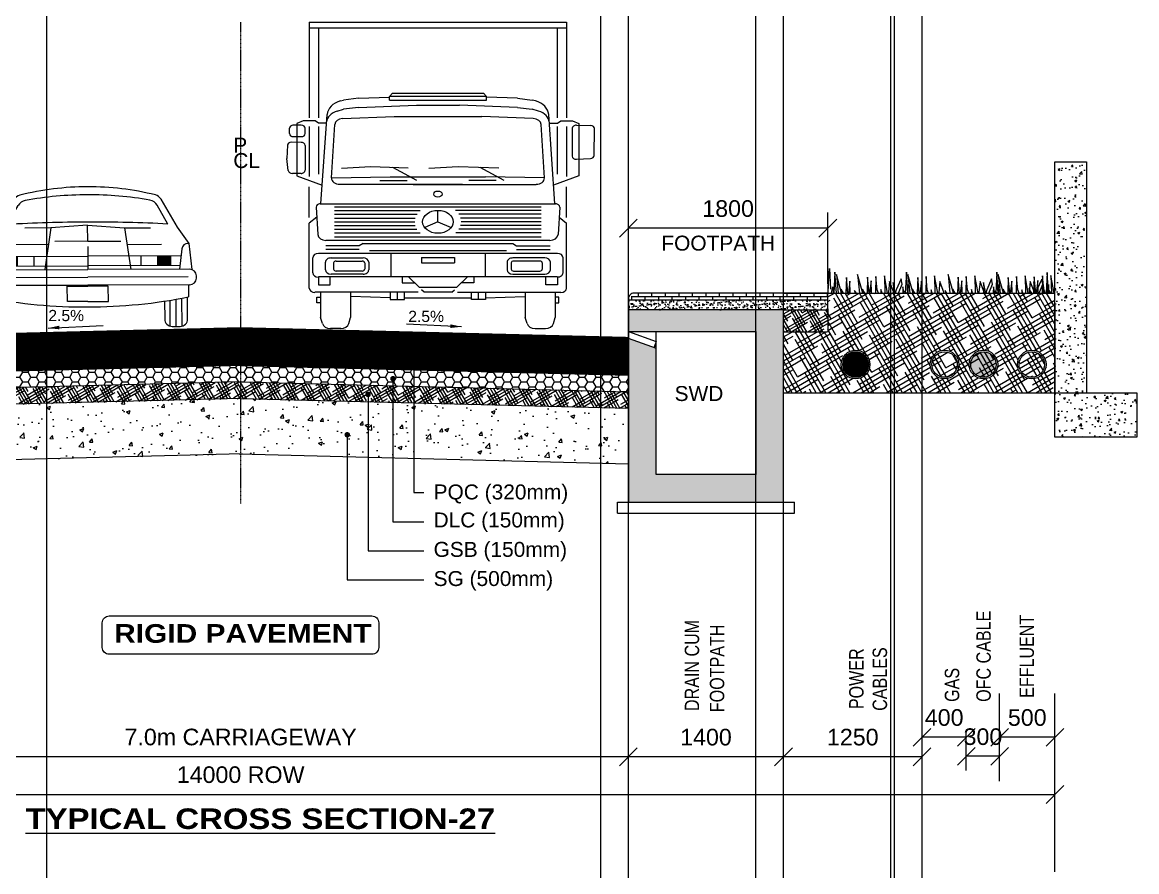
# Model space of a CAD drawing. Header units: inches. Extents: x 1863003 to 1881330, y 133141 to 515800.
# Drawn here: x 1870421 to 1880480, y 151712 to 159379 of the extents above; entities that cross this region are included whole.
import ezdxf

# ---------------------------------------------------------------- set-up
doc = ezdxf.new("R2010")
doc.units = ezdxf.units.IN
doc.header["$MEASUREMENT"] = 0
doc.linetypes.add('CENTERX2', pattern=[4, 2.5, -0.5, 0.5, -0.5])
doc.layers.get('0').update_dxf_attribs({"color": 4, "linetype": 'ELEC_LINE', "lineweight": 13})
doc.layers.get('Defpoints').update_dxf_attribs({"lineweight": 13})
for name, color, linetype, lineweight in [('DIM', 7, 'Continuous', 13), ('DIMEN', 7, 'Continuous', 13), ('HATCH', 252, 'Continuous', 13)]:
    doc.layers.add(name, color=color, linetype=linetype, lineweight=lineweight)
doc.styles.add('AB', font='ariblk.ttf')
doc.styles.add('ARIAL', font='arial.ttf')
doc.styles.get("Standard").update_dxf_attribs({"font": 'romans.shx'})
doc.linetypes.add('ELEC_LINE', pattern='A,12.7,-5.08,["EL",Standard,S=2.54,R=0,X=-2.54,Y=-1.27],-5.08', length=22.86)
doc.dimstyles.get("Standard").update_dxf_attribs({"dimtxt": 180, "dimasz": 160, "dimexe": 50, "dimexo": 50, "dimgap": 100, "dimtad": 1, "dimdec": 0, "dimzin": 0, "dimdsep": 46, "dimtxsty": 'ARIAL', "dimcen": 0.09, "dimclrd": 256, "dimclre": 256, "dimclrt": 256, "dimadec": 0, "dimazin": 0, "dimtm": 1e-09, "dimtfac": 1, "dimtdec": 0, "dimtofl": 0, "dimtmove": 0, "dimatfit": 3, "dimfxl": 0, "dimtolj": 1, "dimtzin": 0, "dimlwd": 9, "dimlwe": -1, "dimarcsym": 0})
pattern_1 = [(50, (0, -355644.32), (358.63009, -31.376067), [37.5, -412.5]), (355, (0, -355644.32), (-69.37567, 376.09607), [30, -330]), (100.451444, (29.9, -355646.93), (289.254423, 344.719995), [31.870096, -350.571056]), (46.1842, (0, -355544.3), (533.62067, -82.75964), [56.25, -618.75]), (96.635635, (44.47, -355551.2), (467.33097, 487.0593), [47.80517, -525.85688]), (351.184164, (0, -355544.3), (467.33097, 487.0593), [45, -495]), (21, (50, -355569.32), (298.453526, -201.309445), [37.5, -412.5]), (326, (50, -355569.32), (121.657666, 362.57502), [30, -330]), (71.451445, (74.87, -355586.1), (420.11119, 161.265576), [31.870095, -350.571056]), (37.5, (0, -355644.32), (6.079928, 166.446927), [0, -326, 0, -335, 0, -331.25]), (7.5, (0, -355644.32), (131.534769, 197.205856), [0, -191, 0, -318.5, 0, -126.25]), (327.5, (-111.5, -355644.32), (266.911218, -11.277436), [0, -125, 0, -390, 0, -517.5]), (317.5, (-161.5, -355644.32), (291.593085, 50.05249), [0, -162.5, 0, -259, 0, -367.5])]
pattern_2 = [(30, (0, -355644.32), (74.10254038, 71.6506351), [400, -200]), (120, (0, -355644.32), (28.3493649, -99.10254038), [400, -200])]
pattern_3 = [(0, (0, -355644.32), (75, 43.3012702), [50, -100]), (120, (0, -355644.32), (-75, 43.3012702), [50, -100]), (60, (0, -355644.32), (2e-14, 86.6025404), [-100, 50])]
pattern_4 = [(45, (0, -355644.3199), (-0.8838834765, 0.8838834765), [])]

# ---------------------------------------------------------------- blocks, each defined once
blk = doc.blocks.new('ca')
at = {"color": 8}
for p, q in [((-28.87, 25.62), (-23.64, 34.63)), ((-25.85, 26.63), (-22.36, 32.7)), ((25.85, 26.63), (22.36, 32.7)), ((28.87, 25.62), (23.64, 34.63)), ((-32.64, 20.39), (-28.87, 25.62)), ((-11.87, 25.46), (-20.19, 25.46)), ((-11.87, 25.46), (-13.81, 12.06)), ((0, 26.33), (-11.87, 25.46)), ((0, 26.33), (11.87, 25.46)), ((0, 21.14), (0, 26.33)), ((11.87, 25.46), (13.81, 12.06)), ((11.87, 25.46), (20.19, 25.46)), ((32.64, 20.39), (28.87, 25.62)), ((-33.58, 11.92), (-32.64, 20.39)), ((-32.64, 20.39), (-32.28, 20.39)), ((-30.3, 18.62), (-29.57, 12.06)), ((-12.64, 20.11), (-23.75, 20.11)), ((0, 21.14), (-10.62, 21.14)), ((0, 21.14), (10.62, 21.14)), ((0, 19.41), (0, 12.06)), ((12.64, 20.11), (23.75, 20.11)), ((30.3, 18.62), (29.57, 12.06)), ((32.64, 20.39), (32.28, 20.39)), ((33.58, 11.92), (32.64, 20.39)), ((-30.05, 16.33), (0, 16.33)), ((-26.76, 13.26), (-26.76, 16.33)), ((-22.56, 13.26), (-22.56, 16.33)), ((-17.19, 13.26), (-17.19, 16.33)), ((30.05, 16.33), (0, 16.33)), ((17.19, 13.26), (17.19, 16.33)), ((22.56, 13.26), (22.56, 16.33)), ((26.76, 13.26), (26.76, 16.33)), ((-32.79, 12.06), (0, 12.06)), ((-29.71, 13.26), (0, 13.26)), ((29.71, 13.26), (0, 13.26)), ((32.79, 12.06), (0, 12.06)), ((-34.95, 9.21), (-34.95, 9.91)), ((-32.26, 9.56), (0, 9.56)), ((32.26, 9.56), (0, 9.56)), ((34.95, 9.21), (34.95, 9.91)), ((-32.79, 7.05), (0, 7.05)), ((-32.41, 7.05), (-32.41, 3.13)), ((-6.6, 1.76), (-6.6, 6.69)), ((-6.6, 6.69), (0, 6.69)), ((32.79, 7.05), (0, 7.05)), ((6.6, 6.69), (0, 6.69)), ((6.6, 1.76), (6.6, 6.69)), ((32.41, 7.05), (32.41, 3.13)), ((-32.09, -3.91), (-32.09, 3.06)), ((-30.28, -6.26), (-30.28, 2.73)), ((-28.4, -6.35), (-28.4, 2.4)), ((-26.52, -6.26), (-26.52, 2.09)), ((-24.71, 1.81), (-24.71, -3.91)), ((0, 1.76), (-6.6, 1.76)), ((0, 1.76), (6.6, 1.76)), ((24.71, 1.81), (24.71, -3.91)), ((26.52, -6.26), (26.52, 2.09)), ((28.4, -6.35), (28.4, 2.4)), ((30.28, -6.26), (30.28, 2.73)), ((32.09, -3.91), (32.09, 3.06)), ((-27.15, -6.35), (-29.66, -6.35)), ((27.15, -6.35), (29.66, -6.35))]:
    blk.add_line(p, q, dxfattribs=at)
for centre, radius, start, end in [((-21.11, 33.15), 2.93, 104.0557, 149.858), ((0, -51.16), 89.85, 90, 104.0557), ((0, -77.34), 113.45, 90, 100.1965), ((0, -51.16), 89.85, 75.9443, 90), ((0, -77.34), 113.45, 79.8035, 90), ((21.11, 33.15), 2.93, 30.142, 75.9443), ((-19.5, 31.06), 3.3, 100.1965, 150.1888), ((19.5, 31.06), 3.3, 29.8112, 79.8035), ((0, -444.78), 472.11, 90, 93.1382), ((0, -444.78), 472.11, 86.8618, 90), ((-32.28, 18.4), 1.99, 6.3627, 90), ((32.28, 18.4), 1.99, 90, 173.6373), ((-32.79, 9.91), 2.16, 90, 180), ((32.79, 9.91), 2.16, 0, 90), ((-32.79, 9.21), 2.16, 180, 270), ((32.79, 9.21), 2.16, 270, 0), ((0, 169.59), 169.59, 258.9833, 270), ((0, 169.59), 169.59, 270, 281.0167), ((-29.66, -3.91), 2.44, 180, 270), ((-27.15, -3.91), 2.44, 270, 0), ((27.15, -3.91), 2.44, 180, 270), ((29.66, -3.91), 2.44, 270, 0)]:
    blk.add_arc(centre, radius, start, end, dxfattribs=at)
for points in [[(-22.56, 13.26), (-22.56, 16.33), (-26.76, 13.26), (-26.76, 16.33)], [(22.56, 13.26), (22.56, 16.33), (26.76, 13.26), (26.76, 16.33)]]:
    blk.add_solid(points, dxfattribs=at)
blk = doc.blocks.new('_Oblique')
at = {"color": 0, "linetype": 'ByBlock', "lineweight": -2}
blk.add_line((-0.5, -0.5), (0.5, 0.5), dxfattribs=at)
blk = doc.blocks.new('*D254')
at = {"layer": 'Defpoints', "color": 0, "ltscale": 0.02}
for p in [(1878942, 152754), (1878942, 152577), (1879242, 152577)]:
    blk.add_point(p, dxfattribs=at)
at = {"layer": 'DIMEN', "ltscale": 0.02}
for p, q in [((1878942, 152627), (1878942, 152804)), ((1879242, 152627), (1879242, 152804))]:
    blk.add_line(p, q, dxfattribs=at)
at = {"layer": 'DIMEN', "lineweight": 9, "ltscale": 0.02}
blk.add_line((1879242, 152754), (1878942, 152754), dxfattribs=at)
at = {"layer": 'DIMEN', "lineweight": 9, "ltscale": 0.02, "xscale": 160, "yscale": 160, "zscale": 160, "rotation": 180}
blk.add_blockref('_Oblique', (1878942, 152754), dxfattribs=at)
at = {"layer": 'DIMEN', "lineweight": 9, "ltscale": 0.02, "xscale": 160, "yscale": 160, "zscale": 160}
blk.add_blockref('_Oblique', (1879242, 152754), dxfattribs=at)
at = {"layer": 'DIMEN', "ltscale": 0.02, "insert": (1879092, 152930), "char_height": 150, "attachment_point": 5, "style": 'ARIAL'}
blk.add_mtext('\\A1;300', dxfattribs=at)
blk = doc.blocks.new('*D255')
at = {"layer": 'Defpoints', "color": 0, "ltscale": 0.02}
for p in [(1875892, 152749), (1875892, 152749), (1877292, 152749)]:
    blk.add_point(p, dxfattribs=at)
at = {"layer": 'DIMEN', "lineweight": 9, "ltscale": 0.02}
blk.add_line((1877292, 152749), (1875892, 152749), dxfattribs=at)
at = {"layer": 'DIMEN', "lineweight": 9, "ltscale": 0.02, "xscale": 160, "yscale": 160, "zscale": 160, "rotation": 180}
blk.add_blockref('_Oblique', (1875892, 152749), dxfattribs=at)
at = {"layer": 'DIMEN', "lineweight": 9, "ltscale": 0.02, "xscale": 160, "yscale": 160, "zscale": 160}
blk.add_blockref('_Oblique', (1877292, 152749), dxfattribs=at)
at = {"layer": 'DIMEN', "ltscale": 0.02, "insert": (1876592, 152926), "char_height": 150, "attachment_point": 5, "style": 'ARIAL'}
blk.add_mtext('\\A1;1400', dxfattribs=at)
blk = doc.blocks.new('*D256')
at = {"layer": 'Defpoints', "color": 0, "ltscale": 0.02}
for p in [(1868892, 152749), (1868892, 152749), (1875892, 152749)]:
    blk.add_point(p, dxfattribs=at)
at = {"layer": 'DIMEN', "lineweight": 9, "ltscale": 0.02}
blk.add_line((1875892, 152749), (1868892, 152749), dxfattribs=at)
at = {"layer": 'DIMEN', "lineweight": 9, "ltscale": 0.02, "xscale": 160, "yscale": 160, "zscale": 160, "rotation": 180}
blk.add_blockref('_Oblique', (1868892, 152749), dxfattribs=at)
at = {"layer": 'DIMEN', "lineweight": 9, "ltscale": 0.02, "xscale": 160, "yscale": 160, "zscale": 160}
blk.add_blockref('_Oblique', (1875892, 152749), dxfattribs=at)
at = {"layer": 'DIMEN', "ltscale": 0.02, "insert": (1872392, 152927), "char_height": 150, "attachment_point": 5, "style": 'ARIAL'}
blk.add_mtext('\\A1;7.0m CARRIAGEWAY', dxfattribs=at)
blk = doc.blocks.new('*D258')
at = {"layer": 'Defpoints', "color": 0, "ltscale": 0.02}
for p in [(1879742, 152409), (1865742, 152231), (1879742, 152231)]:
    blk.add_point(p, dxfattribs=at)
at = {"layer": 'DIMEN', "ltscale": 0.02}
for p, q in [((1865742, 152281), (1865742, 152459)), ((1879742, 152281), (1879742, 152459))]:
    blk.add_line(p, q, dxfattribs=at)
at = {"layer": 'DIMEN', "lineweight": 9, "ltscale": 0.02}
blk.add_line((1865742, 152409), (1879742, 152409), dxfattribs=at)
at = {"layer": 'DIMEN', "lineweight": 9, "ltscale": 0.02, "xscale": 160, "yscale": 160, "zscale": 160, "rotation": 180}
blk.add_blockref('_Oblique', (1865742, 152409), dxfattribs=at)
at = {"layer": 'DIMEN', "lineweight": 9, "ltscale": 0.02, "xscale": 160, "yscale": 160, "zscale": 160}
blk.add_blockref('_Oblique', (1879742, 152409), dxfattribs=at)
at = {"layer": 'DIMEN', "ltscale": 0.02, "insert": (1872392, 152587), "char_height": 150, "attachment_point": 5, "style": 'ARIAL'}
blk.add_mtext('\\A1;14000 ROW', dxfattribs=at)
blk = doc.blocks.new('A$C9c4fc737')
at = {"color": 8, "linetype": 'Continuous'}
for p, q in [((10.81, 147.25), (134.61, 147.25)), ((10.81, 147.25), (10.81, 101.32)), ((134.61, 147.25), (134.61, 101.32)), ((10.81, 144.51), (134.61, 144.51)), ((15.3, 144.51), (15.3, 101.32)), ((130.12, 144.51), (130.12, 101.32)), ((49.37, 111.54), (50.8, 113.23)), ((50.8, 113.23), (94.62, 113.23)), ((94.62, 113.23), (96.05, 111.54)), ((25.8, 109.39), (27.36, 109.83)), ((34.43, 110.74), (27.36, 109.83)), ((34.43, 110.74), (49.37, 111.31)), ((34.43, 106.31), (62.34, 107.37)), ((96.05, 111.54), (49.37, 111.54)), ((49.37, 109.85), (49.37, 111.54)), ((49.37, 109.85), (96.05, 109.85)), ((62.34, 107.37), (83.08, 107.37)), ((110.99, 106.31), (83.08, 107.37)), ((96.05, 109.85), (96.05, 111.54)), ((110.99, 110.74), (96.05, 111.31)), ((110.99, 110.74), (118.06, 109.83)), ((119.62, 109.39), (118.06, 109.83)), ((16.44, 59.91), (19.43, 102.86)), ((24.28, 104.53), (27.36, 105.4)), ((26.84, 100.94), (51.62, 101.91)), ((34.43, 106.31), (27.36, 105.4)), ((51.62, 101.91), (93.8, 101.91)), ((118.58, 100.94), (93.8, 101.91)), ((110.99, 106.31), (118.06, 105.4)), ((121.14, 104.53), (118.06, 105.4)), ((128.98, 59.91), (125.99, 102.86)), ((6.95, 97.77), (3.23, 97.77)), ((7.94, 99.79), (4.91, 98.57)), ((4.91, 98.57), (4.91, 73.4)), ((13.61, 99.79), (7.94, 99.79)), ((10.81, 97.14), (10.81, 73.11)), ((15.22, 98.75), (13.61, 99.79)), ((19.14, 98.75), (15.22, 98.75)), ((15.3, 97.14), (15.3, 74.19)), ((21.52, 72.39), (23.11, 98.13)), ((123.9, 72.39), (122.31, 98.13)), ((126.28, 98.75), (130.2, 98.75)), ((130.12, 97.14), (130.12, 74.19)), ((130.2, 98.75), (131.81, 99.79)), ((131.81, 99.79), (137.47, 99.79)), ((134.61, 97.14), (134.61, 73.11)), ((137.47, 99.79), (140.51, 98.57)), ((139.33, 97.75), (146.14, 97.59)), ((140.51, 98.57), (140.51, 73.4)), ((1.26, 93.72), (1.26, 96.29)), ((3.23, 92.24), (6.95, 92.24)), ((8.92, 93.72), (8.92, 96.29)), ((137.3, 96.27), (137.3, 82.8)), ((147.86, 83.19), (148.05, 96.09)), ((0.28, 88.12), (0, 81.69)), ((6.89, 89.49), (2.28, 89.54)), ((8.82, 88.01), (8.82, 76.04)), ((0.75, 75.9), (0, 81.69)), ((139.43, 81.33), (146.05, 81.73)), ((40.46, 77.69), (26.35, 76.89)), ((58.43, 77.1), (40.46, 77.69)), ((62.54, 71.12), (51.02, 77.34)), ((82.52, 77.69), (68.41, 76.89)), ((102.04, 77.05), (82.52, 77.69)), ((104.6, 71.12), (93.07, 77.34)), ((6.86, 74.57), (2.71, 74.57)), ((4.91, 73.4), (17.06, 68.86)), ((21.52, 72.39), (49.8, 72.94)), ((44.75, 71.12), (57.89, 71.12)), ((49.8, 72.94), (95.62, 72.94)), ((100.67, 71.12), (87.53, 71.12)), ((123.9, 72.39), (95.62, 72.94)), ((140.51, 73.4), (128.36, 68.86)), ((10.81, 53.4), (10.81, 68.16)), ((84.58, 69.3), (25.46, 69.3)), ((60.84, 69.3), (119.96, 69.3)), ((134.61, 53.4), (134.61, 68.16)), ((16.09, 59.91), (129.33, 59.91)), ((14.13, 58.37), (14.94, 45.14)), ((23.02, 58.5), (122.4, 58.5)), ((23.02, 56.7), (64.22, 56.7)), ((23.02, 54.9), (62.65, 54.9)), ((72.71, 51.27), (72.71, 56.78)), ((122.4, 56.7), (81.2, 56.7)), ((122.4, 54.9), (82.76, 54.9)), ((131.29, 58.37), (130.48, 45.14)), ((14.42, 53.54), (10.81, 50.56)), ((10.81, 19.41), (10.81, 50.56)), ((23.02, 53.1), (61.82, 53.1)), ((23.02, 51.3), (61.55, 51.3)), ((23.02, 49.5), (61.8, 49.5)), ((72.71, 51.27), (66.34, 48.51)), ((72.71, 51.27), (79.07, 48.51)), ((122.4, 53.1), (83.6, 53.1)), ((122.4, 49.5), (83.62, 49.5)), ((122.4, 51.3), (83.87, 51.3)), ((131, 53.54), (134.61, 50.56)), ((134.61, 19.41), (134.61, 50.56)), ((23.02, 47.7), (62.62, 47.7)), ((23.02, 45.9), (64.15, 45.9)), ((23.02, 44.1), (122.4, 44.1)), ((122.4, 45.9), (81.27, 45.9)), ((122.4, 47.7), (82.8, 47.7)), ((34.85, 39.77), (18.76, 39.77)), ((34.85, 37.93), (18.76, 37.93)), ((126.55, 42.33), (18.87, 42.33)), ((36.74, 40.77), (34.85, 39.77)), ((36.74, 40.77), (108.68, 40.77)), ((108.68, 40.77), (110.57, 39.77)), ((110.57, 39.77), (126.66, 39.77)), ((110.57, 37.93), (126.66, 37.93)), ((12.51, 26.79), (12.51, 34.02)), ((130.15, 36.08), (15.27, 36.08)), ((21.36, 33.89), (36.69, 33.89)), ((23.73, 32.42), (36.29, 32.42)), ((39.79, 37.5), (105.63, 37.5)), ((49.99, 36.08), (49.99, 24.73)), ((64.75, 34.1), (64.75, 31.54)), ((64.75, 34.1), (80.67, 34.1)), ((80.67, 34.1), (80.67, 31.54)), ((95.43, 36.08), (95.43, 24.73)), ((124.06, 33.89), (108.73, 33.89)), ((121.69, 32.42), (109.13, 32.42)), ((132.91, 26.79), (132.91, 34.02)), ((18.61, 28.18), (18.61, 31.83)), ((22.54, 31.53), (22.54, 28.48)), ((36.29, 27.59), (23.73, 27.59)), ((37.48, 31.53), (37.48, 28.48)), ((39.44, 31.83), (39.44, 28.18)), ((64.75, 31.54), (80.67, 31.54)), ((105.98, 31.83), (105.98, 28.18)), ((107.94, 31.53), (107.94, 28.48)), ((109.13, 27.59), (121.69, 27.59)), ((122.87, 31.53), (122.87, 28.48)), ((126.81, 28.18), (126.81, 31.83)), ((130.15, 24.73), (15.27, 24.73)), ((15.27, 24.73), (15.27, 20.89)), ((20.84, 20.89), (20.84, 24.73)), ((36.69, 26.11), (21.36, 26.11)), ((55.48, 24.73), (55.48, 21.89)), ((55.48, 21.89), (61.43, 21.89)), ((58.51, 24.73), (63.62, 19.76)), ((86.91, 24.73), (81.8, 19.76)), ((89.94, 21.89), (83.99, 21.89)), ((89.94, 24.73), (89.94, 21.89)), ((108.73, 26.11), (124.06, 26.11)), ((124.58, 20.89), (124.58, 24.73)), ((130.15, 24.73), (130.15, 20.89)), ((63.24, 17.35), (13.57, 17.35)), ((15.27, 20.89), (20.84, 20.89)), ((16.3, 17.35), (16.3, 5.28)), ((30.68, 17.35), (30.68, 5.28)), ((49.8, 17.35), (49.8, 13.94)), ((53.21, 13.94), (53.21, 17.35)), ((56.61, 13.94), (56.61, 17.35)), ((63.62, 19.76), (81.8, 19.76)), ((66.1, 17.35), (64.8, 18.61)), ((79.32, 17.35), (66.1, 17.35)), ((79.32, 17.35), (80.62, 18.61)), ((82.18, 17.35), (131.85, 17.35)), ((88.81, 13.94), (88.81, 17.35)), ((92.21, 13.94), (92.21, 17.35)), ((95.62, 17.35), (95.62, 13.94)), ((114.74, 17.35), (114.74, 5.28)), ((130.15, 20.89), (124.58, 20.89)), ((129.12, 17.35), (129.12, 5.28)), ((14.52, 12.33), (14.52, 14.95)), ((14.52, 14.95), (16.3, 14.95)), ((16.3, 12.33), (14.52, 12.33)), ((49.8, 14.65), (30.87, 15.36)), ((49.8, 13.94), (56.61, 13.94)), ((56.61, 14.65), (88.81, 14.65)), ((95.62, 13.94), (88.81, 13.94)), ((95.62, 14.65), (114.55, 15.36)), ((130.9, 14.95), (129.12, 14.95)), ((129.12, 12.33), (130.9, 12.33)), ((130.9, 12.33), (130.9, 14.95)), ((17.14, 2.34), (16.3, 5.28)), ((25.99, 0), (20.99, 0)), ((29.84, 2.34), (30.68, 5.28)), ((115.58, 2.34), (114.74, 5.28)), ((119.43, 0), (124.43, 0)), ((128.28, 2.34), (129.12, 5.28))]:
    blk.add_line(p, q, dxfattribs=at)
for centre, major_axis, start_param, end_param in [((29.26, 102.48), (9.84, 0), 1.929567, 3.089386), ((116.16, 102.48), (-9.84, 0), 3.193799, 4.353618), ((27.05, 99), (7.87, 0), 1.929567, 3.089386), ((118.37, 99), (7.87, 0), 0.052207, 1.212026), ((3.23, 96.29), (1.97, 0), 1.570796, 3.141593), ((6.95, 96.29), (1.97, 0), 0, 1.570796), ((27.04, 97.99), (-3.94, 0), -1.51867, -0.04621), ((118.38, 97.99), (3.94, 0), 0.04621, 1.51867), ((139.27, 96.27), (1.97, 0), 1.538549, 3.141593), ((146.08, 96.11), (1.97, 0), -0.010752, 1.538549), ((3.23, 93.72), (-1.97, 0), 0, 1.570796), ((6.95, 93.72), (-1.97, 0), 1.570796, 3.141593), ((2.25, 88.07), (-1.97, 0), 4.697006, 6.25023), ((6.86, 88.01), (1.97, 0), 0, 1.555413), ((139.27, 82.8), (-1.97, 0), 0, 1.650626), ((145.89, 83.2), (-1.97, 0), 1.650626, 3.13084), ((2.71, 76.04), (-1.97, 0), 0.096474, 1.570796), ((6.86, 76.04), (-1.97, 0), 1.570796, 3.141593), ((25.46, 72.26), (-3.94, 0), -0.04621, 1.570796), ((119.96, 72.26), (3.94, 0), 4.712389, 6.329395), ((72.71, 64.59), (-2, 0), 3.141593, 9.424778), ((16.09, 58.44), (-1.97, 0), -1.570796, 0.046121), ((129.33, 58.44), (1.97, 0), -0.046121, 1.570796), ((18.87, 45.28), (3.94, 0), 3.187714, 4.712389), ((126.55, 45.28), (-3.94, 0), 1.570796, 3.095472), ((15.27, 34.02), (-2.76, 0), -1.570796, 0), ((21.36, 31.83), (2.76, 0), 1.570796, 3.141593), ((23.73, 31.53), (-1.18, 0), -1.570796, 0), ((36.29, 31.53), (1.18, 0), 0, 1.570796), ((36.69, 31.83), (2.76, 0), 0, 1.570796), ((108.73, 31.83), (2.76, 0), 1.570796, 3.141593), ((109.13, 31.53), (1.18, 0), 1.570796, 3.141593), ((121.69, 31.53), (-1.18, 0), 3.141593, 4.712389), ((124.06, 31.83), (-2.76, 0), 3.141593, 4.712389), ((130.15, 34.02), (2.76, 0), 0, 1.570796), ((21.36, 28.18), (-2.76, 0), 0, 1.570796), ((23.73, 28.48), (1.18, 0), 3.141593, 4.712389), ((36.29, 28.48), (-1.18, 0), 1.570796, 3.141593), ((36.69, 28.18), (-2.76, 0), 1.570796, 3.141593), ((108.73, 28.18), (-2.76, 0), 0, 1.570796), ((109.13, 28.48), (1.18, 0), 3.141593, 4.712389), ((121.69, 28.48), (1.18, 0), 4.712389, 6.283185), ((124.06, 28.18), (2.76, 0), 4.712389, 6.283185), ((15.27, 26.79), (2.76, 0), 3.141593, 4.712389), ((130.15, 26.79), (-2.76, 0), 1.570796, 3.141593), ((13.57, 19.41), (-2.76, 0), 0, 1.570796), ((131.85, 19.41), (2.76, 0), 4.712389, 6.283185), ((20.99, 2.95), (-3.94, 0), 0.210626, 1.570796), ((25.99, 2.95), (3.94, 0), 4.712389, 6.072559), ((119.43, 2.95), (-3.94, 0), 0.210626, 1.570796), ((124.43, 2.95), (3.94, 0), 4.712389, 6.072559)]:
    blk.add_ellipse(centre, major_axis=major_axis, ratio=0.75, start_param=start_param, end_param=end_param, dxfattribs=at)
blk.add_ellipse((72.71, 51.27), major_axis=(7.35, 0), ratio=0.75, dxfattribs=at)
blk = doc.blocks.new('*D259')
at = {"layer": 'Defpoints', "color": 0, "ltscale": 0.02}
for p in [(1878542, 152926), (1878542, 152749), (1878942, 152749)]:
    blk.add_point(p, dxfattribs=at)
at = {"layer": 'DIMEN', "ltscale": 0.02}
for p, q in [((1878542, 152799), (1878542, 152976)), ((1878942, 152799), (1878942, 152976))]:
    blk.add_line(p, q, dxfattribs=at)
at = {"layer": 'DIMEN', "lineweight": 9, "ltscale": 0.02}
blk.add_line((1878942, 152926), (1878542, 152926), dxfattribs=at)
at = {"layer": 'DIMEN', "lineweight": 9, "ltscale": 0.02, "xscale": 160, "yscale": 160, "zscale": 160, "rotation": 180}
blk.add_blockref('_Oblique', (1878542, 152926), dxfattribs=at)
at = {"layer": 'DIMEN', "lineweight": 9, "ltscale": 0.02, "xscale": 160, "yscale": 160, "zscale": 160}
blk.add_blockref('_Oblique', (1878942, 152926), dxfattribs=at)
at = {"layer": 'DIMEN', "ltscale": 0.02, "insert": (1878742, 153103), "char_height": 150, "attachment_point": 5, "style": 'ARIAL'}
blk.add_mtext('\\A1;400', dxfattribs=at)
blk = doc.blocks.new('*D260')
at = {"layer": 'Defpoints', "color": 0, "ltscale": 0.02}
for p in [(1877292, 152749), (1877292, 152749), (1878542, 152749)]:
    blk.add_point(p, dxfattribs=at)
at = {"layer": 'DIMEN', "lineweight": 9, "ltscale": 0.02}
blk.add_line((1878542, 152749), (1877292, 152749), dxfattribs=at)
at = {"layer": 'DIMEN', "lineweight": 9, "ltscale": 0.02, "xscale": 160, "yscale": 160, "zscale": 160, "rotation": 180}
blk.add_blockref('_Oblique', (1877292, 152749), dxfattribs=at)
at = {"layer": 'DIMEN', "lineweight": 9, "ltscale": 0.02, "xscale": 160, "yscale": 160, "zscale": 160}
blk.add_blockref('_Oblique', (1878542, 152749), dxfattribs=at)
at = {"layer": 'DIMEN', "ltscale": 0.02, "insert": (1877917, 152926), "char_height": 150, "attachment_point": 5, "style": 'ARIAL'}
blk.add_mtext('\\A1;1250', dxfattribs=at)
blk = doc.blocks.new('*D253')
at = {"layer": 'Defpoints', "color": 0, "ltscale": 0.02}
for p in [(1879242, 152926), (1879242, 152749), (1879742, 152749)]:
    blk.add_point(p, dxfattribs=at)
at = {"layer": 'DIMEN', "ltscale": 0.02}
for p, q in [((1879242, 152799), (1879242, 152976)), ((1879742, 152799), (1879742, 152976))]:
    blk.add_line(p, q, dxfattribs=at)
at = {"layer": 'DIMEN', "lineweight": 9, "ltscale": 0.02}
blk.add_line((1879742, 152926), (1879242, 152926), dxfattribs=at)
at = {"layer": 'DIMEN', "lineweight": 9, "ltscale": 0.02, "xscale": 160, "yscale": 160, "zscale": 160, "rotation": 180}
blk.add_blockref('_Oblique', (1879242, 152926), dxfattribs=at)
at = {"layer": 'DIMEN', "lineweight": 9, "ltscale": 0.02, "xscale": 160, "yscale": 160, "zscale": 160}
blk.add_blockref('_Oblique', (1879742, 152926), dxfattribs=at)
at = {"layer": 'DIMEN', "ltscale": 0.02, "insert": (1879492, 153103), "char_height": 150, "attachment_point": 5, "style": 'ARIAL'}
blk.add_mtext('\\A1;500', dxfattribs=at)
blk = doc.blocks.new('*D316')
at = {"layer": 'Defpoints', "color": 0, "ltscale": 0.02}
for p in [(1875892, 157521), (1875892, 157420), (1877692, 157420)]:
    blk.add_point(p, dxfattribs=at)
at = {"layer": 'DIMEN', "ltscale": 0.02}
for p, q in [((1875892, 157470), (1875892, 157571)), ((1877692, 157470), (1877692, 157571))]:
    blk.add_line(p, q, dxfattribs=at)
at = {"layer": 'DIMEN', "lineweight": 9, "ltscale": 0.02}
blk.add_line((1877692, 157521), (1875892, 157521), dxfattribs=at)
at = {"layer": 'DIMEN', "lineweight": 9, "ltscale": 0.02, "xscale": 160, "yscale": 160, "zscale": 160, "rotation": 180}
blk.add_blockref('_Oblique', (1875892, 157521), dxfattribs=at)
at = {"layer": 'DIMEN', "lineweight": 9, "ltscale": 0.02, "xscale": 160, "yscale": 160, "zscale": 160}
blk.add_blockref('_Oblique', (1877692, 157521), dxfattribs=at)
at = {"layer": 'DIMEN', "ltscale": 0.02, "insert": (1876792, 157697), "char_height": 150, "attachment_point": 5, "style": 'ARIAL'}
blk.add_mtext('\\A1;1800', dxfattribs=at)

msp = doc.modelspace()

# ---------------------------------------------------------------- hatches: boundary and pattern name
at = {"layer": 'DIM', "linetype": 'Continuous'}
h = msp.add_hatch(dxfattribs=at)
h.set_pattern_fill('AR-CONC')
h.set_pattern_definition([(50, (250, -355494.32), (182.184669, -15.939086), [19.05, -209.55]), (355, (250, -355494.32), (-35.243421, 191.056845), [15.24, -167.640584]), (100.451445, (265.18, -355495.65), (146.941247, 175.117752), [16.190009, -178.090245]), (46.1842, (250, -355443.52), (271.07904, -42.042328), [28.575, -314.325]), (96.635558, (272.6, -355447.02), (237.404134, 247.426125), [24.285023, -267.13561]), (351.184151, (250, -355443.52), (237.404134, 247.426125), [22.859967, -251.45973]), (21, (275.4, -355456.22), (151.614391, -102.265198), [19.05, -209.55]), (326, (275.4, -355456.22), (61.802028, 184.187966), [15.24, -167.64]), (71.451445, (288.03, -355464.74), (213.41642, 81.922769), [16.190009, -178.089938]), (37.5, (250, -355494.32), (3.0886033, 84.5550389), [0, -165.608, 0, -170.18, 0, -168.275]), (7.5, (250, -355494.32), (66.8196625, 100.180575), [0, -97.028, 0, -161.798, 0, -64.135]), (327.5, (193.36, -355494.32), (135.5905952, -5.728744), [0, -63.5, 0, -198.12, 0, -262.89]), (317.5, (167.96, -355494.32), (148.1291814, 25.426491), [0, -82.55, 0, -131.572, 0, -186.69])])
h.paths.add_polyline_path([(1880026.8, 158119.8), (1879742.3, 158119.8), (1879742.3, 156991.1), (1879748.8, 157061.4), (1879742.3, 156839.3), (1879742.3, 156035.8), (1880026.8, 156035.8)])
h.paths.add_polyline_path([(1880479.8, 156035.8), (1879742.3, 156035.8), (1879742.3, 155633.4), (1880479.8, 155633.4)])
h = msp.add_hatch(dxfattribs=at)
h.set_pattern_fill('AR-BRSTD', scale=0.6)
h.set_pattern_definition([(0, (0, -355386.71), (0, 40.64508), []), (90, (0, -355386.71), (-60.96, 40.64508), [40.64508, -40.64508])])
h.paths.add_polyline_path([(1875892.3, 156874.9), (1875942.3, 156934.9), (1877692.3, 156934.9), (1877692.3, 156874.9)])
at = {"layer": 'DIM', "linetype": 'Continuous', "ltscale": 0.02}
h = msp.add_hatch(dxfattribs=at)
h.set_pattern_fill('HOUND', color=31, scale=600, angle=30, style=0)
h.set_pattern_definition([(30, (0, 2363.235), (111.1538106, 107.47595264), [600, -300]), (120, (0, 2363.235), (42.52404736, -148.6538106), [600, -300])])
h.paths.add_polyline_path([(1879742.3, 156934.9), (1879571.6, 156934.9), (1879571.1, 156932.9), (1879570.6, 156934.9), (1879118, 156934.9), (1879117.8, 156934.1), (1879117.6, 156934.9), (1878301.2, 156934.9), (1878301, 156934.1), (1878300.8, 156934.9), (1877692.3, 156934.9), (1877692.3, 156792.5), (1877692.3, 156593.5, -0.4142136), (1877682.3, 156583.5), (1877292.3, 156583.5), (1877292.3, 156035.8), (1879742.3, 156035.8)])
h.paths.add_polyline_path([(1878874.5, 156290.2, -1), (1878616, 156290.2, -1)], flags=16)
h.paths.add_polyline_path([(1878860.5, 156290.2, -1), (1878630, 156290.2, -1)], flags=0)
h.paths.add_polyline_path([(1878072, 156290.2, -1), (1877813.6, 156290.2, -1)], flags=16)
h.paths.add_polyline_path([(1878058, 156290.2, -1), (1877827.6, 156290.2, -1)], flags=0)
h.paths.add_polyline_path([(1879225.8, 156290.2, -1), (1878967.4, 156290.2, -1)], flags=16)
h.paths.add_polyline_path([(1879211.8, 156290.2, -1), (1878981.4, 156290.2, -1)], flags=0)
h.paths.add_polyline_path([(1879662.2, 156290.2, -1), (1879403.8, 156290.2, -1)], flags=16)
h.paths.add_polyline_path([(1879648.2, 156290.2, -1), (1879417.8, 156290.2, -1)], flags=0)
at = {"layer": 'DIM', "linetype": 'Continuous'}
h = msp.add_hatch(dxfattribs=at)
h.set_pattern_fill('AR-SAND')
h.set_pattern_definition([(37.5, (0, -355386.71), (-1.6000313, 48.9413237), [0, -38.608, 0, -43.18, 0, -41.275]), (7.5, (0, -355386.71), (44.9523283, 71.68251), [0, -20.828, 0, -34.798, 0, -13.335]), (327.5, (-31.24, -355386.71), (79.099237, 0.1437185), [0, -12.7, 0, -45.72, 0, -59.69]), (317.5, (-31.24, -355386.71), (76.3556452, 22.2929323), [0, -6.35, 0, -29.972, 0, -34.29])])
h.paths.add_polyline_path([(1875892.3, 156784.9), (1875892.3, 156874.9), (1877692.3, 156874.9), (1877692.3, 156784.9)])
h = msp.add_hatch(dxfattribs=at)
h.set_pattern_fill('AR-CONC', scale=10)
h.set_pattern_definition([(50, (0, 18571.33), (71.7260183, -6.2752135), [7.5, -82.5]), (355, (0, 18571.33), (-13.8751334, 75.2192134), [6, -66]), (100.4514445, (5.98, 18570.805), (57.8508847, 68.943999), [6.3740192, -70.1142112]), (46.1842, (0, 18591.33), (106.724133, -16.551928), [11.25, -123.75]), (96.6356355, (8.89, 18589.95), (93.4661946, 97.41186), [9.561034, -105.171376]), (351.184164, (0, 18591.33), (93.4661945, 97.41186), [9, -99]), (21, (10, 18586.33), (59.6907052, -40.261889), [7.5, -82.5]), (326, (10, 18586.33), (24.3315332, 72.5150045), [6, -66]), (71.4514447, (14.974, 18582.97), (84.0222377, 32.2531153), [6.374019, -70.1142112]), (37.5, (0, 18571.328), (1.21598553, 33.2893854), [0, -65.2, 0, -67, 0, -66.25]), (7.5, (0, 18571.33), (26.30695374, 39.4411712), [0, -38.2, 0, -63.7, 0, -25.25]), (327.5, (-22.3, 18571.328), (53.3822436, -2.25548717), [0, -25, 0, -78, 0, -103.5]), (317.5, (-32.3, 18571.33), (58.3186169, 10.0104982), [0, -32.5, 0, -51.8, 0, -73.5])])
h.paths.add_polyline_path([(1877042.3, 156587.4), (1877042.3, 155297.8), (1876142.3, 155297.8), (1876142.3, 156439.1), (1875892.3, 156527.3), (1875892.3, 155047.8), (1877292.3, 155047.8), (1877292.3, 156784.9), (1875892.3, 156784.9), (1875892.3, 156587.4)])
at = {"layer": 'DIM', "linetype": 'Continuous', "ltscale": 0.02}
h = msp.add_hatch(dxfattribs=at)
h.set_pattern_fill('HOUND', color=130, scale=400, angle=30, style=0)
h.set_pattern_definition([(30, (0, -355386.71), (74.10254038, 71.6506351), [400, -200]), (120, (0, -355386.71), (28.3493649, -99.10254038), [400, -200])])
h.paths.add_polyline_path([(1877292.3, 156584.9), (1877292.3, 156784.9), (1877692.3, 156784.9), (1877692.3, 156756.1), (1877692.3, 156584.9)])
at = {"layer": 'DIM', "linetype": 'Continuous'}
h = msp.add_hatch(dxfattribs=at)
h.set_pattern_fill('ANSI31')
h.set_pattern_definition([(45, (0, 2363.23481), (-0.088388347648, 0.088388347648), [])])
h.paths.add_polyline_path([(1878058, 156290.2, 1), (1877827.6, 156290.2, 1)])
h = msp.add_hatch(color=7, dxfattribs=at)
h.dxf.hatch_style = 1
h.paths.add_polyline_path([(1878981.4, 156290.2, 1), (1879211.8, 156290.2, 1)])
at = {"layer": 'DIM', "linetype": 'Continuous', "ltscale": 0.02}
h = msp.add_hatch(dxfattribs=at)
h.set_pattern_fill('HONEY', color=31, scale=400, style=0)
h.set_pattern_definition(pattern_3)
h.paths.add_polyline_path([(1868892.3, 156194.8), (1872392.3, 156282.4), (1872392.3, 156132.3), (1868892.3, 156044.8)])
h = msp.add_hatch(dxfattribs=at)
h.set_pattern_fill('HONEY', color=31, scale=400, style=0)
h.set_pattern_definition(pattern_3)
h.paths.add_polyline_path([(1872392.3, 156282.4), (1872392.3, 156132.3), (1875892.3, 156044.8), (1875892.3, 156194.8)])
h = msp.add_hatch(dxfattribs=at)
h.set_pattern_fill('HOUND', color=130, scale=400, angle=30, style=0)
h.set_pattern_definition(pattern_2)
h.paths.add_polyline_path([(1868892.3, 156044.8), (1872392.3, 156132.3), (1872392.3, 155982.3), (1868892.3, 155894.7)])
h = msp.add_hatch(dxfattribs=at)
h.set_pattern_fill('HOUND', color=130, scale=400, angle=30, style=0)
h.set_pattern_definition(pattern_2)
h.paths.add_polyline_path([(1872392.3, 156132.3), (1872392.3, 155982.3), (1875892.3, 155894.7), (1875892.3, 156044.8)])
h = msp.add_hatch(dxfattribs=at)
h.set_pattern_fill('AR-CONC', scale=50, style=0)
h.set_pattern_definition(pattern_1)
h.paths.add_polyline_path([(1868892.3, 155894.7), (1872392.3, 155982.3), (1872392.3, 155482.1), (1868892.3, 155394.6)])
h = msp.add_hatch(dxfattribs=at)
h.set_pattern_fill('AR-CONC', scale=50, style=0)
h.set_pattern_definition(pattern_1)
h.paths.add_polyline_path([(1875892.3, 155894.7), (1872392.3, 155982.3), (1872392.3, 155482.1), (1875892.3, 155394.6)])
at = {"layer": 'HATCH', "linetype": 'Continuous', "ltscale": 0.02}
h = msp.add_hatch(dxfattribs=at)
h.set_pattern_fill('ANSI31', color=141, scale=10)
h.set_pattern_definition(pattern_4)
h.paths.add_polyline_path([(1868892.3, 156527.3), (1868892.3, 156534.9), (1872392.3, 156622.5), (1872392.3, 156282.4), (1868892.3, 156194.8)])
h = msp.add_hatch(dxfattribs=at)
h.set_pattern_fill('ANSI31', color=141, scale=10)
h.set_pattern_definition(pattern_4)
h.paths.add_polyline_path([(1875892.3, 156527.3), (1875892.3, 156534.9), (1872392.3, 156622.5), (1872392.3, 156282.4), (1875892.3, 156194.8)])

# ---------------------------------------------------------------- linework, layer by layer
at = {"color": 7, "linetype": 'Continuous', "ltscale": 0.02}
msp.add_line((1877292.3, 155047.8), (1877292.3, 156784.9), dxfattribs=at)
at = {"color": 8, "linetype": 'Continuous', "ltscale": 0.02}
for p in [(1870642.3, 502880.9), (1875642.3, 502880.9), (1875642.3, 502880.9), (1875892.3, 502880.9), (1877042.3, 502880.9), (1877292.3, 500369.9), (1878259.2, 500590.1), (1878293.4, 500590.1), (1878542.3, 500369.9)]:
    msp.add_xline(p, (0, 1), dxfattribs=at)
at = {"color": 66, "linetype": 'Continuous', "lineweight": 9, "ltscale": 0.25, "flags": 128}
for points in [[(1877693.6, 156969.7), (1877706.1, 157157.1), (1877715.8, 156969.7)], [(1877768.9, 156934.9), (1877756.4, 157122.6), (1877746.8, 156934.9)], [(1877768.9, 156934.9), (1877756.4, 157122.6), (1877746.8, 156934.9)], [(1878413.6, 156934.9), (1878401.1, 157122.6), (1878391.5, 156934.9)], [(1879230.4, 156934.9), (1879217.9, 157122.6), (1879208.3, 156934.9)], [(1879683.7, 156934.9), (1879671.2, 157121.3), (1879661.6, 156934.9)], [(1877695.9, 156969.4), (1877694.4, 157012.2), (1877692.3, 156934.9)], [(1877816.6, 156934.9), (1877768.9, 157102.7), (1877786.2, 156934.9)], [(1877872.5, 156934.9), (1877859.3, 157076.6), (1877854.5, 156934.9)], [(1877894.9, 156934.9), (1877891.9, 157043.2), (1877877.6, 156934.9)], [(1878008.4, 156934.9), (1877960.3, 157104), (1877977.8, 156934.9)], [(1878064, 156934.9), (1878050.8, 157077.8), (1878045.9, 156934.9)], [(1878086.4, 156934.9), (1878083.3, 157044.4), (1878068.9, 156934.9)], [(1878148.9, 156934.9), (1878136.6, 156965.4), (1878124.9, 157085.1), (1878121.9, 156934.9)], [(1878231.5, 156934.9), (1878202.3, 157091), (1878205.3, 156934.9)], [(1878289.9, 156934.9), (1878248.8, 157039.6), (1878239.3, 156942.2), (1878238.9, 156934.9)], [(1878329.6, 156934.9), (1878362.5, 157015.3), (1878352.6, 157062.1), (1878309.6, 156965.6), (1878301, 156934.1), (1878280.3, 157030.9), (1878283.3, 156963.6), (1878278.6, 156934.9)], [(1878411.3, 156969.7), (1878412.8, 157012.5), (1878415, 156934.9)], [(1878461.3, 156934.9), (1878413.6, 157102.7), (1878431, 156934.9)], [(1878517.2, 156934.9), (1878504.1, 157076.6), (1878499.2, 156934.9)], [(1878539.7, 156934.9), (1878536.6, 157043.2), (1878522.3, 156934.9)], [(1878601.7, 156934.9), (1878589.9, 156964.2), (1878578.2, 157083.9), (1878575.2, 156934.9)], [(1878684.6, 156934.9), (1878655.6, 157089.7), (1878658.6, 156934.9)], [(1878742.7, 156934.9), (1878702.1, 157038.3), (1878692.6, 156940.9), (1878692.3, 156934.9)], [(1878825.2, 156934.9), (1878777.1, 157104), (1878794.6, 156934.9)], [(1878880.8, 156934.9), (1878867.6, 157077.8), (1878862.7, 156934.9)], [(1878903.2, 156934.9), (1878900.1, 157044.4), (1878885.7, 156934.9)], [(1878965.7, 156934.9), (1878953.4, 156965.4), (1878941.7, 157085.1), (1878938.7, 156934.9)], [(1879048.3, 156934.9), (1879019.1, 157091), (1879022.1, 156934.9)], [(1879106.7, 156934.9), (1879065.6, 157039.6), (1879056.1, 156942.2), (1879055.7, 156934.9)], [(1879146.4, 156934.9), (1879179.3, 157015.3), (1879169.4, 157062.1), (1879126.4, 156965.6), (1879117.8, 156934.1), (1879097.1, 157030.9), (1879100.1, 156963.6), (1879095.4, 156934.9)], [(1879228.1, 156969.7), (1879229.6, 157012.5), (1879231.8, 156934.9)], [(1879278.1, 156934.9), (1879230.4, 157102.7), (1879247.8, 156934.9)], [(1879334, 156934.9), (1879320.9, 157076.6), (1879316, 156934.9)], [(1879356.5, 156934.9), (1879353.4, 157043.2), (1879339.1, 156934.9)], [(1879418.5, 156934.9), (1879406.7, 156964.2), (1879395, 157083.9), (1879392, 156934.9)], [(1879501.4, 156934.9), (1879472.4, 157089.7), (1879475.4, 156934.9)], [(1879559.5, 156934.9), (1879518.9, 157038.3), (1879509.4, 156940.9), (1879509.1, 156934.9)], [(1879600.2, 156934.9), (1879632.6, 157014), (1879622.7, 157060.9), (1879579.7, 156964.3), (1879571.1, 156932.9), (1879550.4, 157029.7), (1879553.4, 156962.3), (1879548.9, 156934.9)], [(1879568.3, 156934.9), (1879554.7, 157081.8), (1879549.6, 156934.9)], [(1879590.4, 156934.9), (1879587.2, 157048.4), (1879572.3, 156934.9)], [(1879654.4, 156934.9), (1879640.5, 156969.4), (1879628.8, 157089.1), (1879625.7, 156934.9)], [(1879681.4, 156968.4), (1879682.9, 157011.2), (1879685, 156934.9)], [(1879736.1, 156934.9), (1879706.2, 157094.9), (1879709.3, 156934.9)], [(1877725.7, 156934.9), (1877738.2, 156991.3), (1877739.8, 156934.9)], [(1877833.3, 156934.9), (1877812.2, 156969.7), (1877819.5, 156934.9)], [(1877949.8, 156934.9), (1877933.7, 156957.7), (1877937, 156934.9)], [(1878025.5, 156934.9), (1878003.7, 156971), (1878011.3, 156934.9)], [(1878182.1, 156934.9), (1878171.5, 156966.2), (1878171.6, 156934.9)], [(1878381.6, 156934.9), (1878369.1, 156991.6), (1878367.5, 156934.9)], [(1878402.2, 156934.9), (1878386.9, 156956.5), (1878390.1, 156934.9)], [(1878478, 156934.9), (1878457, 156969.7), (1878464.3, 156934.9)], [(1878635, 156934.9), (1878624.8, 156965), (1878624.9, 156934.9)], [(1878766.6, 156934.9), (1878750.5, 156957.7), (1878753.8, 156934.9)], [(1878842.3, 156934.9), (1878820.5, 156971), (1878828.1, 156934.9)], [(1878998.9, 156934.9), (1878988.3, 156966.2), (1878988.4, 156934.9)], [(1879198.4, 156934.9), (1879185.9, 156991.6), (1879184.3, 156934.9)], [(1879219, 156934.9), (1879203.7, 156956.5), (1879206.9, 156934.9)], [(1879294.8, 156934.9), (1879273.8, 156969.7), (1879281.1, 156934.9)], [(1879451.8, 156934.9), (1879441.6, 156965), (1879441.7, 156934.9)], [(1879531.8, 156934.9), (1879507.6, 156975), (1879516, 156934.9)], [(1879651.4, 156934.9), (1879639.2, 156990.3), (1879637.6, 156934.9)], [(1879687.4, 156934.9), (1879675.4, 156970.2), (1879675.6, 156934.9)], [(1879706.5, 156934.9), (1879687.6, 156961.7), (1879691.5, 156934.9)]]:
    msp.add_lwpolyline(points, dxfattribs=at)
at = {"color": 7, "linetype": 'Continuous', "ltscale": 0.02}
msp.add_lwpolyline([(1877692.3, 156934.9), (1875942.3, 156934.9, 0.4142136), (1875892.3, 156884.9), (1875892.3, 155047.8)], format="xyb", dxfattribs=at)
for points in [[(1877692.3, 156792.5), (1877692.3, 156934.9)], [(1877292.3, 156784.9), (1875892.3, 156784.9)], [(1875892.3, 156587.4), (1877042.3, 156587.4)], [(1877042.3, 156587.4), (1877042.3, 155297.8), (1876142.3, 155297.8), (1876142.3, 156587.4)], [(1875792.3, 154947.8), (1875792.3, 155047.8)], [(1875792.3, 155047.8), (1877392.3, 155047.8)], [(1877392.3, 154947.8), (1877392.3, 155047.8)], [(1875792.3, 154947.8), (1877392.3, 154947.8)]]:
    msp.add_lwpolyline(points, dxfattribs=at)
at = {"color": 6, "linetype": 'Continuous', "ltscale": 0.02}
for points in [[(1872392.3, 156622.5), (1868892.3, 156534.9)], [(1872392.3, 156622.5), (1875892.3, 156534.9)], [(1872392.3, 156282.4), (1868892.3, 156194.8)], [(1872392.3, 156282.4), (1875892.3, 156194.8)], [(1872392.3, 156132.3), (1868892.3, 156044.8)], [(1872392.3, 156132.3), (1875892.3, 156044.8)], [(1872392.3, 155982.3), (1868892.3, 155894.7)], [(1872392.3, 155982.3), (1875892.3, 155894.7)], [(1872404.8, 155482.4), (1868892.3, 155394.6), (1868892.3, 155477.3)], [(1872379.8, 155482.4), (1875892.3, 155394.6), (1875892.3, 155477.3)]]:
    msp.add_lwpolyline(points, dxfattribs=at)
at = {"color": 8, "linetype": 'Continuous', "ltscale": 0.02}
for points in [[(1875892.3, 152529.2), (1875892.3, 153321.5)], [(1877292.3, 152529.2), (1877292.3, 153321.5)], [(1878542.3, 152529.2), (1878542.3, 153321.5)], [(1879242.3, 152529.2), (1879242.3, 153321.5)], [(1879742.3, 151712), (1879742.3, 153321.5)]]:
    msp.add_lwpolyline(points, dxfattribs=at)
at = {"layer": 'DIM', "color": 1, "linetype": 'CENTERX2'}
msp.add_lwpolyline([(1872392.3, 159379), (1872392.3, 155034.6)], dxfattribs=at)
at = {"layer": 'DIM', "color": 7, "linetype": 'Continuous'}
for points in [[(1879742.3, 156035.8), (1879742.3, 158119.8), (1880026.8, 158119.8), (1880026.8, 156035.8)], [(1875892.3, 156874.9), (1877692.3, 156874.9)], [(1879742.3, 156827.3), (1879742.3, 156035.8)], [(1877292.3, 156784.9), (1877692.3, 156784.9)], [(1875890.4, 156528), (1876142.3, 156439.1)], [(1875892.3, 156587.4), (1876142.3, 156499.2)], [(1876142.3, 156499.2), (1876123.4, 156445.7)], [(1877292.3, 156035.8), (1879992.3, 156035.8)], [(1879742.3, 156035.8), (1880479.8, 156035.8), (1880479.8, 155633.4), (1879742.3, 155633.4), (1879742.3, 156035.8)]]:
    msp.add_lwpolyline(points, dxfattribs=at)
at = {"layer": 'DIM', "color": 8, "linetype": 'Continuous'}
for points in [[(1877692.3, 157017.2), (1877692.3, 157663.3)], [(1875892.3, 156875.1), (1875892.3, 157521.2)]]:
    msp.add_lwpolyline(points, dxfattribs=at)
at = {"layer": 'DIM', "color": 83, "linetype": 'Continuous'}
msp.add_lwpolyline([(1877292.3, 156934.9), (1879742.3, 156934.9)], dxfattribs=at)
at = {"layer": 'DIM', "color": 7, "linetype": 'Continuous'}
msp.add_lwpolyline([(1877692.3, 156792.5), (1877692.3, 156593.5, -0.4142136), (1877682.3, 156583.5), (1877292.3, 156583.5)], format="xyb", dxfattribs=at)
for centre, radius in [((1877942.8, 156290.2), 129.2), ((1879096.6, 156290.2), 129.2), ((1877942.8, 156290.2), 115.2), ((1879096.6, 156290.2), 115.2)]:
    msp.add_circle(centre, radius, dxfattribs=at)
at = {"layer": 'DIM', "color": 4, "linetype": 'Continuous'}
for centre, radius in [((1878745.3, 156290.2), 129.2), ((1879533, 156290.2), 129.2), ((1878745.3, 156290.2), 115.2), ((1879533, 156290.2), 115.2)]:
    msp.add_circle(centre, radius, dxfattribs=at)
at = {"layer": 'DIM', "color": 7, "linetype": 'Continuous'}
msp.add_arc((1876093.6, 156486.3), 50.4, 306.33638, 14.78327, dxfattribs=at)
at = {"layer": 'DIMEN', "lineweight": 5}
msp.add_lwpolyline([(1871205.7, 154020.9), (1873577.1, 154020.9, -0.4142136), (1873639, 153959.1), (1873639, 153736.7, -0.4142136), (1873577.1, 153674.8), (1871205.7, 153674.8, -0.4142136), (1871143.9, 153736.7), (1871143.9, 153959.1, -0.4142136)], format="xyb", close=True, dxfattribs=at)

# ---------------------------------------------------------------- block references
at = {"color": 2, "linetype": 'Continuous', "ltscale": 0.02, "xscale": 18.76445229989112, "yscale": 18.76445229989112, "zscale": 18.76445229989112}
msp.add_blockref('A$C9c4fc737', (1872808.5, 156616.1), dxfattribs=at)
at = {"layer": 'DIM', "color": 7, "linetype": 'Continuous', "xscale": 28.04577624273334, "yscale": 28.04577624273334, "zscale": 28.04577624273334, "rotation": 0.1542392016107282}
msp.add_blockref('ca', (1871013.3, 156809.5), dxfattribs=at)

# ---------------------------------------------------------------- texts
at = {"layer": 'DIMEN', "linetype": 'Continuous', "style": 'ARIAL'}
for s, height, p in [('P', 135, (1872325.8, 158203.1)), ('CL', 135, (1872325.8, 158063.5)), ('FOOTPATH', 135, (1876189.3, 157318.2)), ('2.5%%%', 101.25, (1870656.7, 156681.7)), ('2.5%%%', 101.25, (1873905.2, 156674.1)), ('SWD', 135, (1876309, 155960.7)), ('PQC (320mm)', 135, (1874133.6, 155072.3)), ('DLC (150mm)', 135, (1874133.6, 154819.6)), ('GSB (150mm)', 135, (1874133.6, 154553.9)), ('SG (500mm)', 135, (1874133.6, 154290.8))]:
    msp.add_text(s, height=height, dxfattribs=at).set_placement(p)
at = {"layer": 'DIMEN', "linetype": 'Continuous', "style": 'ARIAL', "width": 0.8}
for s, p in [('OFC CABLE', (1879162.5, 153245)), ('EFFLUENT', (1879552.4, 153281.1)), ('DRAIN CUM', (1876530.5, 153162.1)), ('FOOTPATH', (1876757, 153152.1)), ('POWER', (1878014.4, 153179.3)), ('CABLES', (1878226.4, 153164)), ('GAS', (1878877.8, 153244.8))]:
    msp.add_text(s, height=130, rotation=90, dxfattribs=at).set_placement(p)
at = {"layer": 'DIMEN', "style": 'AB'}
for s, height, p in [('RIGID PAVEMENT', 168.75, (1871250.8, 153778.2)), ('%%UTYPICAL CROSS SECTION-27', 185.625, (1870450.7, 152097.5))]:
    msp.add_text(s, height=height, dxfattribs=at).set_placement(p)

# ---------------------------------------------------------------- dimensions: what is measured, and where the dimension line sits
at = {"layer": 'DIMEN', "ltscale": 0.02}
for p1, p2, distance, picture, middle in [((1877692.3, 157420.3), (1875892.3, 157420.3), -100.6, '*D316', (1876792.3, 157697.5)), ((1877292.3, 152749.4), (1875892.3, 152749.4), 0, '*D255', (1876592.3, 152925.9)), ((1878542.3, 152749.4), (1877292.3, 152749.4), 0, '*D260', (1877917.3, 152925.9))]:
    dim = msp.add_aligned_dim(p1=p1, p2=p2, distance=distance, dimstyle='Standard', override={"dimtxt": 150, "dimblk1": 'Oblique', "dimblk2": 'Oblique', "dimsah": 1}, dxfattribs=at)
    dim.commit()
    dim.dimension.update_dxf_attribs({"geometry": picture, "text_midpoint": middle})
for base, p1, p2, picture, middle in [((1878542.3, 152925.9), (1878942.3, 152749.4), (1878542.3, 152749.4), '*D259', (1878742.3, 152925.9)), ((1879242.3, 152925.9), (1879742.3, 152749.4), (1879242.3, 152749.4), '*D253', (1879492.3, 152925.9)), ((1878942.3, 152753.7), (1879242.3, 152577), (1878942.3, 152577), '*D254', (1879092.3, 152753.7))]:
    dim = msp.add_linear_dim(base=base, p1=p1, p2=p2, angle=180, dimstyle='Standard', override={"dimtxt": 150, "dimblk1": 'Oblique', "dimblk2": 'Oblique', "dimsah": 1}, dxfattribs=at)
    dim.commit()
    dim.dimension.update_dxf_attribs({"geometry": picture, "text_midpoint": middle, "dimtype": 161})
dim = msp.add_aligned_dim(p1=(1875892.3, 152749.4), p2=(1868892.3, 152749.4), distance=0, text='7.0m CARRIAGEWAY', dimstyle='Standard', override={"dimtxt": 150, "dimblk1": 'Oblique', "dimblk2": 'Oblique', "dimsah": 1}, dxfattribs=at)
dim.commit()
dim.dimension.update_dxf_attribs({"geometry": '*D256', "text_midpoint": (1872392.3, 152926.9)})
dim = msp.add_linear_dim(base=(1879742.3, 152409.1), p1=(1865742.3, 152231.5), p2=(1879742.3, 152231.5), angle=0, text='<> ROW', dimstyle='Standard', override={"dimtxt": 150, "dimblk1": 'Oblique', "dimblk2": 'Oblique', "dimsah": 1}, dxfattribs=at)
dim.commit()
dim.dimension.update_dxf_attribs({"geometry": '*D258', "text_midpoint": (1872392.3, 152409.1), "dimtype": 161})

# ---------------------------------------------------------------- leaders
at = {"layer": 'DIMEN', "lineweight": 9, "ltscale": 0.02}
for points, override in [([(1870655.6, 156619.3), (1871151.6, 156643.4)], {"dimasz": 100}), ([(1874385.6, 156631.3), (1873889.6, 156655.4)], {"dimasz": 100}), ([(1873954.6, 156420.9), (1873954.6, 155133.5), (1874046.9, 155133.5)], {"dimasz": 50, "dimldrblk": 'Dot'}), ([(1873767.1, 156161.9), (1873767.1, 154871), (1874046.9, 154871)], {"dimasz": 50, "dimldrblk": 'Dot'}), ([(1873542.1, 156020.2), (1873542.1, 154608.5), (1874046.9, 154608.5)], {"dimasz": 50, "dimldrblk": 'Dot'}), ([(1873354.6, 155655.8), (1873354.6, 154346), (1874046.9, 154346)], {"dimasz": 50, "dimldrblk": 'Dot'})]:
    msp.add_leader(points, dimstyle='Standard', override=override, dxfattribs=at)

doc.saveas('drawing.dxf')
